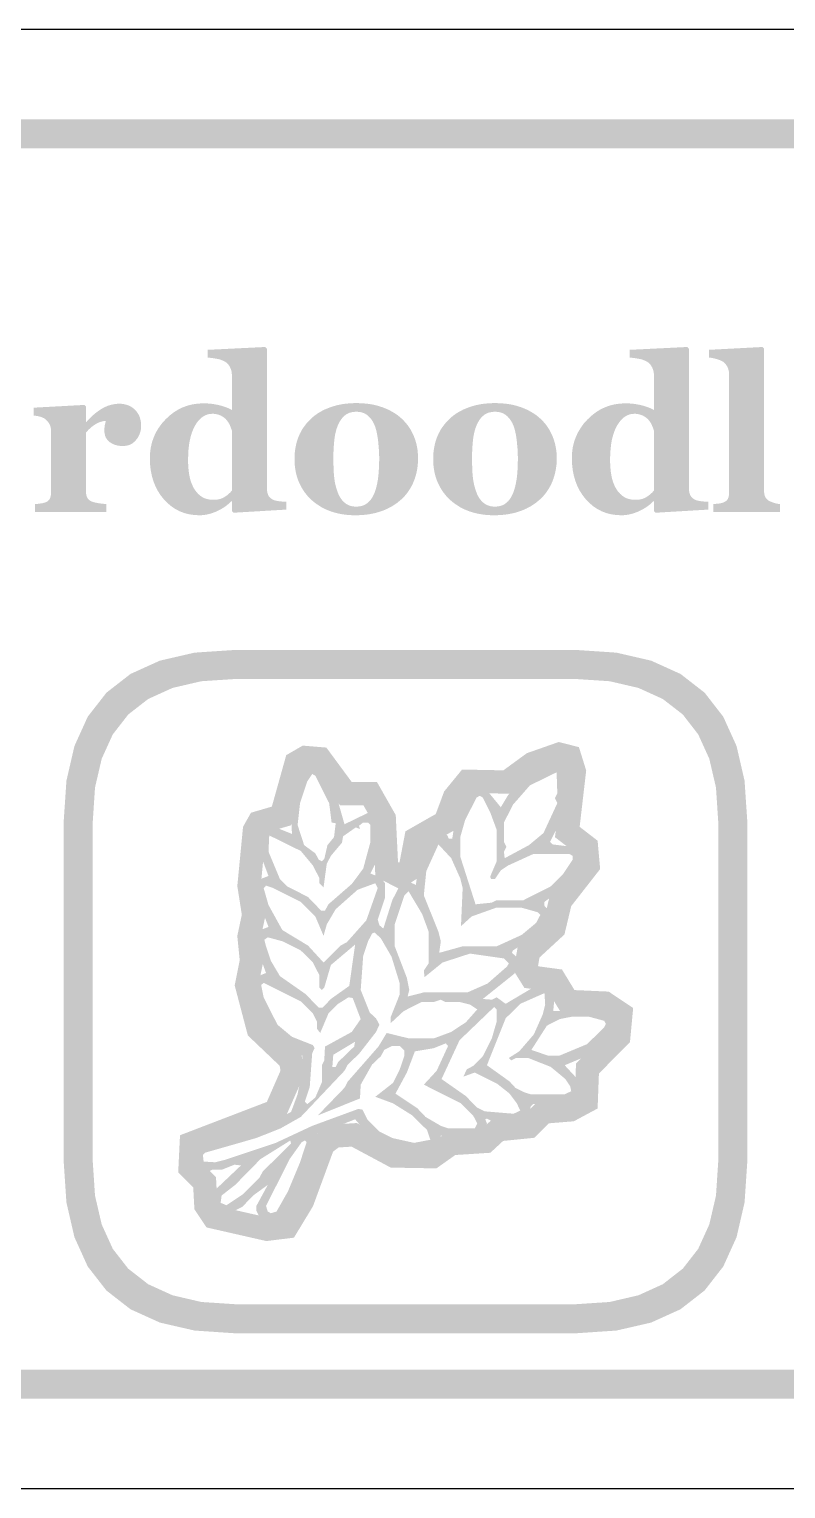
# Model space of a CAD drawing. Header units: millimetres. Extents: x 6 to 594, y 82 to 394.
# Drawn here: x 100.83 to 111.23, y 183.76 to 203.84 of the extents above; entities that cross this region are included whole.
import ezdxf

# ---------------------------------------------------------------- set-up
doc = ezdxf.new("R2010")
doc.units = ezdxf.units.MM
doc.layers.add('CUT', color=1, linetype='Continuous')
doc.layers.add('RASTER', color=7, linetype='Continuous')

msp = doc.modelspace()

# ---------------------------------------------------------------- hatches: boundary and pattern name
at = {"layer": 'RASTER'}
h = msp.add_hatch(color=7, dxfattribs=at)
h.paths.add_polyline_path([(75.2, 200.4), (75.234, 200.916), (75.338, 201.363), (75.509, 201.741), (75.75, 202.05), (76.059, 202.291), (76.438, 202.463), (76.884, 202.566), (77.4, 202.6), (134.6, 202.6), (135.116, 202.566), (135.563, 202.463), (135.941, 202.291), (136.25, 202.05), (136.491, 201.741), (136.663, 201.363), (136.766, 200.916), (136.8, 200.4), (136.8, 187.2), (136.766, 186.684), (136.663, 186.238), (136.491, 185.859), (136.25, 185.55), (135.941, 185.309), (135.563, 185.138), (135.116, 185.034), (134.6, 185), (77.4, 185), (76.884, 185.034), (76.438, 185.138), (76.059, 185.309), (75.75, 185.55), (75.509, 185.859), (75.338, 186.238), (75.234, 186.684), (75.2, 187.2)])
h.paths.add_polyline_path([(75.6, 200.4), (75.6, 187.2), (75.628, 186.778), (75.712, 186.413), (75.853, 186.103), (76.05, 185.85), (76.303, 185.653), (76.613, 185.513), (76.978, 185.428), (77.4, 185.4), (134.6, 185.4), (135.022, 185.428), (135.388, 185.513), (135.697, 185.653), (135.95, 185.85), (136.147, 186.103), (136.288, 186.413), (136.372, 186.778), (136.4, 187.2), (136.4, 200.4), (136.372, 200.822), (136.288, 201.188), (136.147, 201.497), (135.95, 201.75), (135.697, 201.947), (135.388, 202.088), (135.022, 202.172), (134.6, 202.2), (77.4, 202.2), (76.978, 202.172), (76.613, 202.088), (76.303, 201.947), (76.05, 201.75), (75.853, 201.497), (75.712, 201.188), (75.628, 200.822), (75.6, 200.4)])
h = msp.add_hatch(color=7, dxfattribs=at)
h.paths.add_polyline_path([(104.359, 197.231), (103.637, 197.188), (103.615, 197.209), (103.615, 197.344), (103.605, 197.346), (103.586, 197.327), (103.566, 197.309), (103.544, 197.291), (103.521, 197.274), (103.496, 197.257), (103.469, 197.241), (103.441, 197.226), (103.411, 197.211), (103.38, 197.197), (103.35, 197.186), (103.319, 197.176), (103.288, 197.168), (103.257, 197.161), (103.226, 197.157), (103.195, 197.154), (103.164, 197.153), (103.092, 197.157), (103.023, 197.167), (102.957, 197.184), (102.894, 197.208), (102.835, 197.239), (102.779, 197.277), (102.726, 197.321), (102.676, 197.373), (102.631, 197.43), (102.592, 197.491), (102.559, 197.556), (102.532, 197.625), (102.511, 197.698), (102.496, 197.775), (102.487, 197.856), (102.484, 197.941), (102.488, 198.017), (102.498, 198.09), (102.515, 198.161), (102.538, 198.228), (102.568, 198.293), (102.605, 198.355), (102.649, 198.415), (102.699, 198.471), (102.754, 198.523), (102.812, 198.568), (102.873, 198.606), (102.936, 198.637), (103.002, 198.662), (103.072, 198.679), (103.143, 198.689), (103.218, 198.693), (103.248, 198.692), (103.277, 198.691), (103.306, 198.689), (103.335, 198.686), (103.363, 198.682), (103.39, 198.677), (103.417, 198.672), (103.444, 198.666), (103.47, 198.659), (103.494, 198.651), (103.517, 198.644), (103.539, 198.636), (103.559, 198.628), (103.578, 198.62), (103.596, 198.611), (103.612, 198.602), (103.612, 199.081), (103.612, 199.094), (103.611, 199.108), (103.609, 199.121), (103.607, 199.133), (103.604, 199.146), (103.6, 199.158), (103.595, 199.171), (103.59, 199.183), (103.585, 199.194), (103.578, 199.205), (103.572, 199.215), (103.565, 199.225), (103.557, 199.234), (103.549, 199.242), (103.541, 199.25), (103.532, 199.257), (103.52, 199.264), (103.508, 199.272), (103.494, 199.278), (103.481, 199.284), (103.466, 199.29), (103.451, 199.295), (103.435, 199.299), (103.418, 199.303), (103.401, 199.306), (103.384, 199.309), (103.367, 199.312), (103.35, 199.315), (103.333, 199.317), (103.316, 199.319), (103.298, 199.321), (103.281, 199.323), (103.281, 199.429), (104.072, 199.468), (104.094, 199.444), (104.094, 197.524), (104.095, 197.51), (104.095, 197.497), (104.097, 197.484), (104.099, 197.472), (104.101, 197.461), (104.105, 197.45), (104.108, 197.44), (104.113, 197.43), (104.117, 197.421), (104.123, 197.412), (104.129, 197.404), (104.137, 197.396), (104.144, 197.389), (104.153, 197.382), (104.162, 197.376), (104.172, 197.37), (104.18, 197.366), (104.189, 197.362), (104.199, 197.359), (104.21, 197.356), (104.221, 197.353), (104.234, 197.351), (104.248, 197.348), (104.262, 197.346), (104.276, 197.345), (104.29, 197.343), (104.303, 197.342), (104.316, 197.341), (104.328, 197.34), (104.339, 197.339), (104.35, 197.338), (104.359, 197.338)])
h.paths.add_polyline_path([(103.612, 197.492), (103.612, 198.319), (103.61, 198.328), (103.607, 198.336), (103.603, 198.345), (103.6, 198.355), (103.596, 198.364), (103.592, 198.374), (103.588, 198.384), (103.584, 198.394), (103.579, 198.404), (103.574, 198.414), (103.568, 198.424), (103.562, 198.434), (103.555, 198.443), (103.548, 198.453), (103.541, 198.462), (103.533, 198.471), (103.526, 198.479), (103.517, 198.486), (103.508, 198.494), (103.499, 198.5), (103.489, 198.507), (103.478, 198.514), (103.467, 198.52), (103.455, 198.526), (103.442, 198.531), (103.43, 198.536), (103.416, 198.54), (103.403, 198.543), (103.389, 198.546), (103.374, 198.548), (103.359, 198.549), (103.344, 198.549), (103.308, 198.547), (103.274, 198.539), (103.242, 198.526), (103.211, 198.508), (103.182, 198.484), (103.154, 198.456), (103.128, 198.422), (103.104, 198.384), (103.082, 198.34), (103.063, 198.292), (103.047, 198.24), (103.034, 198.184), (103.023, 198.123), (103.016, 198.059), (103.012, 197.99), (103.01, 197.916), (103.011, 197.887), (103.011, 197.858), (103.013, 197.831), (103.014, 197.804), (103.017, 197.777), (103.02, 197.752), (103.023, 197.727), (103.027, 197.703), (103.032, 197.68), (103.037, 197.657), (103.043, 197.635), (103.05, 197.613), (103.058, 197.592), (103.067, 197.571), (103.076, 197.551), (103.086, 197.531), (103.097, 197.512), (103.109, 197.494), (103.122, 197.478), (103.135, 197.462), (103.149, 197.447), (103.164, 197.434), (103.179, 197.421), (103.196, 197.409), (103.213, 197.399), (103.231, 197.39), (103.249, 197.383), (103.269, 197.377), (103.289, 197.372), (103.311, 197.368), (103.333, 197.366), (103.356, 197.366), (103.378, 197.366), (103.399, 197.368), (103.419, 197.37), (103.438, 197.374), (103.456, 197.379), (103.473, 197.385), (103.489, 197.392), (103.504, 197.4), (103.518, 197.409), (103.533, 197.419), (103.547, 197.429), (103.56, 197.44), (103.574, 197.452), (103.587, 197.464), (103.6, 197.478), (103.612, 197.492)])
h = msp.add_hatch(color=7, dxfattribs=at)
h.paths.add_polyline_path([(110.163, 197.231), (109.441, 197.188), (109.419, 197.209), (109.419, 197.344), (109.409, 197.346), (109.39, 197.327), (109.37, 197.309), (109.348, 197.291), (109.324, 197.274), (109.299, 197.257), (109.273, 197.241), (109.244, 197.226), (109.215, 197.211), (109.184, 197.197), (109.153, 197.186), (109.123, 197.176), (109.092, 197.168), (109.061, 197.161), (109.03, 197.157), (108.999, 197.154), (108.968, 197.153), (108.895, 197.157), (108.826, 197.167), (108.76, 197.184), (108.698, 197.208), (108.639, 197.239), (108.582, 197.277), (108.53, 197.321), (108.48, 197.373), (108.435, 197.43), (108.396, 197.491), (108.363, 197.556), (108.336, 197.625), (108.315, 197.698), (108.3, 197.775), (108.291, 197.856), (108.288, 197.941), (108.291, 198.017), (108.301, 198.09), (108.318, 198.161), (108.342, 198.228), (108.372, 198.293), (108.409, 198.355), (108.452, 198.415), (108.503, 198.471), (108.558, 198.523), (108.616, 198.568), (108.676, 198.606), (108.74, 198.637), (108.806, 198.662), (108.875, 198.679), (108.947, 198.689), (109.022, 198.693), (109.052, 198.692), (109.081, 198.691), (109.11, 198.689), (109.138, 198.686), (109.166, 198.682), (109.194, 198.677), (109.221, 198.672), (109.248, 198.666), (109.273, 198.659), (109.298, 198.651), (109.321, 198.644), (109.342, 198.636), (109.363, 198.628), (109.382, 198.62), (109.4, 198.611), (109.416, 198.602), (109.416, 199.081), (109.416, 199.094), (109.415, 199.108), (109.413, 199.121), (109.411, 199.133), (109.407, 199.146), (109.404, 199.158), (109.399, 199.171), (109.394, 199.183), (109.388, 199.194), (109.382, 199.205), (109.376, 199.215), (109.368, 199.225), (109.361, 199.234), (109.353, 199.242), (109.344, 199.25), (109.335, 199.257), (109.324, 199.264), (109.311, 199.272), (109.298, 199.278), (109.284, 199.284), (109.27, 199.29), (109.255, 199.295), (109.239, 199.299), (109.222, 199.303), (109.205, 199.306), (109.188, 199.309), (109.171, 199.312), (109.154, 199.315), (109.136, 199.317), (109.119, 199.319), (109.102, 199.321), (109.085, 199.323), (109.085, 199.429), (109.876, 199.468), (109.898, 199.444), (109.898, 197.524), (109.898, 197.51), (109.899, 197.497), (109.901, 197.484), (109.903, 197.472), (109.905, 197.461), (109.908, 197.45), (109.912, 197.44), (109.916, 197.43), (109.921, 197.421), (109.927, 197.412), (109.933, 197.404), (109.94, 197.396), (109.948, 197.389), (109.956, 197.382), (109.966, 197.376), (109.976, 197.37), (109.984, 197.366), (109.993, 197.362), (110.003, 197.359), (110.013, 197.356), (110.025, 197.353), (110.038, 197.351), (110.051, 197.348), (110.066, 197.346), (110.08, 197.345), (110.094, 197.343), (110.107, 197.342), (110.12, 197.341), (110.132, 197.34), (110.143, 197.339), (110.153, 197.338), (110.163, 197.338)])
h.paths.add_polyline_path([(109.416, 197.492), (109.416, 198.319), (109.413, 198.328), (109.41, 198.336), (109.407, 198.345), (109.404, 198.355), (109.4, 198.364), (109.396, 198.374), (109.392, 198.384), (109.387, 198.394), (109.383, 198.404), (109.377, 198.414), (109.372, 198.424), (109.366, 198.434), (109.359, 198.443), (109.352, 198.453), (109.345, 198.462), (109.337, 198.471), (109.329, 198.479), (109.321, 198.486), (109.312, 198.494), (109.303, 198.5), (109.293, 198.507), (109.282, 198.514), (109.271, 198.52), (109.259, 198.526), (109.246, 198.531), (109.233, 198.536), (109.22, 198.54), (109.206, 198.543), (109.192, 198.546), (109.178, 198.548), (109.163, 198.549), (109.148, 198.549), (109.112, 198.547), (109.078, 198.539), (109.046, 198.526), (109.015, 198.508), (108.985, 198.484), (108.958, 198.456), (108.932, 198.422), (108.908, 198.384), (108.886, 198.34), (108.867, 198.292), (108.851, 198.24), (108.837, 198.184), (108.827, 198.123), (108.82, 198.059), (108.815, 197.99), (108.814, 197.916), (108.814, 197.887), (108.815, 197.858), (108.816, 197.831), (108.818, 197.804), (108.821, 197.777), (108.823, 197.752), (108.827, 197.727), (108.831, 197.703), (108.835, 197.68), (108.841, 197.657), (108.847, 197.635), (108.854, 197.613), (108.862, 197.592), (108.87, 197.571), (108.88, 197.551), (108.89, 197.531), (108.901, 197.512), (108.913, 197.494), (108.925, 197.478), (108.939, 197.462), (108.953, 197.447), (108.967, 197.434), (108.983, 197.421), (108.999, 197.409), (109.016, 197.399), (109.034, 197.39), (109.053, 197.383), (109.073, 197.377), (109.093, 197.372), (109.114, 197.368), (109.137, 197.366), (109.16, 197.366), (109.182, 197.366), (109.202, 197.368), (109.222, 197.37), (109.241, 197.374), (109.259, 197.379), (109.276, 197.385), (109.292, 197.392), (109.308, 197.4), (109.322, 197.409), (109.336, 197.419), (109.35, 197.429), (109.364, 197.44), (109.377, 197.452), (109.391, 197.464), (109.403, 197.478), (109.416, 197.492)])
for points in [[(111.15, 197.2), (110.232, 197.2), (110.232, 197.307), (110.241, 197.308), (110.251, 197.308), (110.26, 197.309), (110.269, 197.31), (110.279, 197.311), (110.288, 197.312), (110.297, 197.313), (110.306, 197.314), (110.315, 197.315), (110.323, 197.317), (110.332, 197.318), (110.34, 197.32), (110.348, 197.322), (110.355, 197.324), (110.363, 197.326), (110.37, 197.329), (110.381, 197.334), (110.391, 197.339), (110.401, 197.344), (110.409, 197.35), (110.416, 197.357), (110.423, 197.364), (110.429, 197.371), (110.433, 197.379), (110.437, 197.388), (110.441, 197.397), (110.444, 197.407), (110.446, 197.418), (110.448, 197.429), (110.449, 197.441), (110.45, 197.453), (110.45, 197.467), (110.45, 199.09), (110.45, 199.103), (110.449, 199.117), (110.447, 199.13), (110.445, 199.143), (110.441, 199.156), (110.437, 199.169), (110.433, 199.181), (110.427, 199.193), (110.422, 199.204), (110.415, 199.215), (110.408, 199.225), (110.401, 199.235), (110.393, 199.244), (110.385, 199.252), (110.376, 199.259), (110.367, 199.265), (110.359, 199.27), (110.35, 199.275), (110.341, 199.28), (110.33, 199.284), (110.318, 199.289), (110.306, 199.293), (110.292, 199.298), (110.278, 199.302), (110.263, 199.306), (110.249, 199.31), (110.236, 199.313), (110.222, 199.316), (110.209, 199.318), (110.197, 199.32), (110.185, 199.322), (110.173, 199.323), (110.173, 199.429), (110.91, 199.468), (110.932, 199.444), (110.932, 197.486), (110.932, 197.472), (110.933, 197.46), (110.935, 197.448), (110.937, 197.437), (110.94, 197.426), (110.943, 197.416), (110.947, 197.406), (110.951, 197.398), (110.956, 197.39), (110.962, 197.382), (110.969, 197.375), (110.976, 197.368), (110.984, 197.361), (110.993, 197.355), (111.002, 197.35), (111.013, 197.345), (111.02, 197.342), (111.028, 197.339), (111.035, 197.336), (111.043, 197.333), (111.05, 197.33), (111.058, 197.327), (111.066, 197.324), (111.074, 197.322), (111.082, 197.319), (111.091, 197.317), (111.1, 197.315), (111.109, 197.313), (111.119, 197.311), (111.129, 197.309), (111.14, 197.308), (111.15, 197.307)], [(102.364, 198.385), (102.363, 198.358), (102.36, 198.331), (102.355, 198.305), (102.347, 198.281), (102.337, 198.256), (102.326, 198.233), (102.312, 198.211), (102.295, 198.19), (102.278, 198.17), (102.258, 198.153), (102.238, 198.138), (102.216, 198.126), (102.192, 198.117), (102.167, 198.111), (102.141, 198.107), (102.114, 198.105), (102.088, 198.106), (102.062, 198.109), (102.038, 198.113), (102.015, 198.119), (101.993, 198.126), (101.972, 198.136), (101.952, 198.147), (101.933, 198.159), (101.916, 198.174), (101.9, 198.19), (101.888, 198.207), (101.877, 198.226), (101.869, 198.247), (101.864, 198.27), (101.86, 198.294), (101.859, 198.319), (101.859, 198.332), (101.859, 198.343), (101.86, 198.354), (101.861, 198.365), (101.862, 198.374), (101.863, 198.383), (101.864, 198.391), (101.866, 198.399), (101.868, 198.406), (101.87, 198.413), (101.871, 198.42), (101.873, 198.427), (101.875, 198.433), (101.876, 198.44), (101.878, 198.446), (101.879, 198.452), (101.862, 198.451), (101.845, 198.448), (101.828, 198.444), (101.81, 198.439), (101.792, 198.433), (101.774, 198.425), (101.756, 198.416), (101.737, 198.406), (101.719, 198.394), (101.701, 198.382), (101.684, 198.368), (101.667, 198.354), (101.651, 198.339), (101.635, 198.323), (101.62, 198.306), (101.605, 198.288), (101.605, 197.484), (101.606, 197.472), (101.606, 197.46), (101.608, 197.448), (101.609, 197.437), (101.612, 197.427), (101.615, 197.417), (101.618, 197.408), (101.622, 197.399), (101.626, 197.391), (101.631, 197.383), (101.637, 197.376), (101.643, 197.369), (101.65, 197.363), (101.658, 197.357), (101.667, 197.351), (101.676, 197.346), (101.684, 197.343), (101.694, 197.339), (101.706, 197.335), (101.718, 197.332), (101.732, 197.328), (101.747, 197.325), (101.763, 197.322), (101.781, 197.319), (101.798, 197.317), (101.814, 197.314), (101.829, 197.312), (101.843, 197.311), (101.855, 197.309), (101.867, 197.308), (101.877, 197.307), (101.885, 197.307), (101.885, 197.2), (100.905, 197.2), (100.905, 197.307), (100.914, 197.308), (100.924, 197.309), (100.933, 197.309), (100.942, 197.31), (100.951, 197.311), (100.961, 197.313), (100.97, 197.314), (100.979, 197.315), (100.988, 197.316), (100.997, 197.318), (101.006, 197.319), (101.014, 197.321), (101.022, 197.323), (101.029, 197.325), (101.036, 197.327), (101.043, 197.329), (101.054, 197.333), (101.065, 197.338), (101.074, 197.343), (101.083, 197.349), (101.09, 197.356), (101.097, 197.363), (101.103, 197.371), (101.107, 197.379), (101.112, 197.387), (101.115, 197.397), (101.118, 197.407), (101.121, 197.418), (101.123, 197.429), (101.124, 197.441), (101.125, 197.453), (101.125, 197.467), (101.125, 198.319), (101.125, 198.332), (101.123, 198.345), (101.121, 198.357), (101.119, 198.369), (101.115, 198.381), (101.111, 198.392), (101.106, 198.403), (101.1, 198.414), (101.094, 198.424), (101.087, 198.433), (101.08, 198.443), (101.073, 198.451), (101.065, 198.459), (101.057, 198.467), (101.049, 198.474), (101.04, 198.48), (101.033, 198.485), (101.026, 198.489), (101.018, 198.493), (101.01, 198.496), (101.002, 198.5), (100.993, 198.503), (100.983, 198.507), (100.973, 198.51), (100.963, 198.512), (100.953, 198.515), (100.942, 198.517), (100.931, 198.519), (100.92, 198.521), (100.908, 198.523), (100.897, 198.524), (100.885, 198.526), (100.885, 198.633), (101.583, 198.671), (101.605, 198.649), (101.605, 198.436), (101.611, 198.436), (101.637, 198.465), (101.663, 198.492), (101.689, 198.517), (101.716, 198.541), (101.743, 198.563), (101.77, 198.584), (101.798, 198.603), (101.826, 198.62), (101.854, 198.636), (101.883, 198.649), (101.912, 198.661), (101.942, 198.67), (101.972, 198.677), (102.002, 198.683), (102.032, 198.686), (102.063, 198.687), (102.096, 198.686), (102.127, 198.682), (102.157, 198.675), (102.185, 198.666), (102.212, 198.654), (102.237, 198.639), (102.26, 198.622), (102.281, 198.603), (102.301, 198.581), (102.318, 198.557), (102.332, 198.533), (102.344, 198.506), (102.353, 198.478), (102.359, 198.449), (102.363, 198.418), (102.364, 198.385)]]:
    msp.add_hatch(color=7, dxfattribs=at).paths.add_polyline_path(points)
h = msp.add_hatch(color=7, dxfattribs=at)
h.paths.add_polyline_path([(105.95, 198.48), (105.976, 198.454), (106.001, 198.427), (106.024, 198.399), (106.046, 198.369), (106.066, 198.338), (106.084, 198.306), (106.101, 198.273), (106.116, 198.239), (106.129, 198.203), (106.141, 198.167), (106.151, 198.13), (106.159, 198.092), (106.165, 198.054), (106.169, 198.014), (106.172, 197.975), (106.173, 197.934), (106.172, 197.894), (106.169, 197.854), (106.165, 197.815), (106.159, 197.776), (106.151, 197.738), (106.141, 197.7), (106.13, 197.663), (106.116, 197.627), (106.102, 197.592), (106.085, 197.557), (106.067, 197.525), (106.047, 197.493), (106.026, 197.463), (106.003, 197.434), (105.978, 197.406), (105.952, 197.38), (105.922, 197.354), (105.891, 197.328), (105.859, 197.305), (105.825, 197.283), (105.79, 197.263), (105.753, 197.244), (105.715, 197.227), (105.676, 197.212), (105.635, 197.198), (105.592, 197.186), (105.549, 197.176), (105.504, 197.168), (105.457, 197.161), (105.409, 197.157), (105.36, 197.154), (105.309, 197.153), (105.264, 197.154), (105.221, 197.156), (105.179, 197.16), (105.137, 197.166), (105.096, 197.173), (105.057, 197.182), (105.018, 197.192), (104.98, 197.204), (104.943, 197.218), (104.907, 197.233), (104.872, 197.25), (104.838, 197.268), (104.806, 197.289), (104.774, 197.31), (104.743, 197.333), (104.714, 197.358), (104.687, 197.383), (104.661, 197.41), (104.637, 197.438), (104.614, 197.468), (104.593, 197.499), (104.573, 197.531), (104.555, 197.565), (104.538, 197.601), (104.523, 197.637), (104.51, 197.675), (104.499, 197.714), (104.49, 197.754), (104.483, 197.794), (104.478, 197.836), (104.475, 197.879), (104.474, 197.924), (104.475, 197.967), (104.477, 198.009), (104.482, 198.05), (104.488, 198.09), (104.496, 198.128), (104.505, 198.165), (104.517, 198.202), (104.53, 198.236), (104.545, 198.27), (104.562, 198.303), (104.58, 198.335), (104.601, 198.366), (104.623, 198.396), (104.646, 198.425), (104.672, 198.453), (104.699, 198.48), (104.727, 198.505), (104.757, 198.529), (104.788, 198.551), (104.82, 198.571), (104.854, 198.59), (104.89, 198.608), (104.928, 198.624), (104.967, 198.639), (105.007, 198.652), (105.048, 198.664), (105.091, 198.674), (105.135, 198.682), (105.18, 198.688), (105.226, 198.692), (105.273, 198.695), (105.322, 198.696), (105.372, 198.695), (105.421, 198.692), (105.469, 198.688), (105.515, 198.682), (105.559, 198.674), (105.602, 198.664), (105.643, 198.652), (105.683, 198.639), (105.721, 198.624), (105.758, 198.608), (105.794, 198.59), (105.828, 198.571), (105.86, 198.551), (105.892, 198.529), (105.922, 198.505), (105.95, 198.48)])
h.paths.add_polyline_path([(105.575, 197.465), (105.583, 197.486), (105.59, 197.508), (105.597, 197.532), (105.603, 197.556), (105.609, 197.581), (105.614, 197.608), (105.619, 197.636), (105.623, 197.664), (105.626, 197.694), (105.63, 197.725), (105.632, 197.758), (105.634, 197.791), (105.636, 197.826), (105.637, 197.862), (105.638, 197.899), (105.638, 197.937), (105.638, 197.963), (105.637, 197.99), (105.636, 198.018), (105.635, 198.047), (105.632, 198.076), (105.63, 198.107), (105.627, 198.139), (105.624, 198.171), (105.62, 198.203), (105.615, 198.234), (105.61, 198.262), (105.605, 198.289), (105.6, 198.314), (105.593, 198.338), (105.587, 198.359), (105.58, 198.379), (105.57, 198.402), (105.56, 198.423), (105.549, 198.443), (105.538, 198.462), (105.525, 198.479), (105.512, 198.495), (105.497, 198.51), (105.482, 198.524), (105.466, 198.537), (105.449, 198.547), (105.431, 198.556), (105.412, 198.564), (105.391, 198.57), (105.37, 198.574), (105.348, 198.576), (105.325, 198.577), (105.299, 198.576), (105.275, 198.573), (105.253, 198.569), (105.231, 198.563), (105.211, 198.555), (105.192, 198.545), (105.175, 198.533), (105.158, 198.52), (105.143, 198.505), (105.129, 198.489), (105.116, 198.472), (105.103, 198.454), (105.092, 198.435), (105.081, 198.415), (105.071, 198.394), (105.063, 198.372), (105.055, 198.351), (105.048, 198.328), (105.042, 198.305), (105.036, 198.281), (105.031, 198.256), (105.027, 198.231), (105.023, 198.204), (105.02, 198.176), (105.017, 198.148), (105.015, 198.12), (105.013, 198.091), (105.011, 198.062), (105.01, 198.033), (105.009, 198.003), (105.008, 197.973), (105.008, 197.943), (105.008, 197.904), (105.009, 197.866), (105.01, 197.831), (105.011, 197.797), (105.012, 197.765), (105.014, 197.734), (105.016, 197.705), (105.019, 197.678), (105.022, 197.652), (105.026, 197.626), (105.03, 197.6), (105.036, 197.573), (105.043, 197.547), (105.05, 197.521), (105.059, 197.494), (105.068, 197.468), (105.077, 197.446), (105.087, 197.425), (105.098, 197.405), (105.109, 197.387), (105.122, 197.369), (105.135, 197.353), (105.15, 197.338), (105.165, 197.325), (105.181, 197.312), (105.199, 197.301), (105.217, 197.292), (105.236, 197.285), (105.257, 197.279), (105.278, 197.275), (105.301, 197.273), (105.325, 197.272), (105.346, 197.273), (105.367, 197.275), (105.387, 197.279), (105.406, 197.284), (105.425, 197.291), (105.443, 197.299), (105.459, 197.309), (105.476, 197.321), (105.491, 197.334), (105.505, 197.348), (105.519, 197.364), (105.532, 197.381), (105.544, 197.4), (105.555, 197.42), (105.566, 197.442), (105.575, 197.465)])
h = msp.add_hatch(color=7, dxfattribs=at)
h.paths.add_polyline_path([(107.857, 198.48), (107.884, 198.454), (107.908, 198.427), (107.932, 198.399), (107.953, 198.369), (107.973, 198.338), (107.991, 198.306), (108.008, 198.273), (108.023, 198.239), (108.036, 198.203), (108.048, 198.167), (108.058, 198.13), (108.066, 198.092), (108.072, 198.054), (108.077, 198.014), (108.079, 197.975), (108.08, 197.934), (108.079, 197.894), (108.077, 197.854), (108.072, 197.815), (108.066, 197.776), (108.058, 197.738), (108.048, 197.7), (108.037, 197.663), (108.024, 197.627), (108.009, 197.592), (107.992, 197.557), (107.974, 197.525), (107.954, 197.493), (107.933, 197.463), (107.91, 197.434), (107.885, 197.406), (107.859, 197.38), (107.829, 197.354), (107.798, 197.328), (107.766, 197.305), (107.732, 197.283), (107.697, 197.263), (107.66, 197.244), (107.622, 197.227), (107.583, 197.212), (107.542, 197.198), (107.5, 197.186), (107.456, 197.176), (107.411, 197.168), (107.364, 197.161), (107.316, 197.157), (107.267, 197.154), (107.216, 197.153), (107.172, 197.154), (107.128, 197.156), (107.086, 197.16), (107.044, 197.166), (107.004, 197.173), (106.964, 197.182), (106.925, 197.192), (106.887, 197.204), (106.85, 197.218), (106.814, 197.233), (106.779, 197.25), (106.745, 197.268), (106.713, 197.289), (106.681, 197.31), (106.651, 197.333), (106.621, 197.358), (106.594, 197.383), (106.568, 197.41), (106.544, 197.438), (106.521, 197.468), (106.5, 197.499), (106.48, 197.531), (106.462, 197.565), (106.445, 197.601), (106.43, 197.637), (106.417, 197.675), (106.406, 197.714), (106.397, 197.754), (106.39, 197.794), (106.385, 197.836), (106.382, 197.879), (106.381, 197.924), (106.382, 197.967), (106.384, 198.009), (106.389, 198.05), (106.395, 198.09), (106.403, 198.128), (106.413, 198.165), (106.424, 198.202), (106.437, 198.236), (106.452, 198.27), (106.469, 198.303), (106.487, 198.335), (106.508, 198.366), (106.53, 198.396), (106.554, 198.425), (106.579, 198.453), (106.606, 198.48), (106.634, 198.505), (106.664, 198.529), (106.695, 198.551), (106.727, 198.571), (106.762, 198.59), (106.797, 198.608), (106.835, 198.624), (106.874, 198.639), (106.914, 198.652), (106.956, 198.664), (106.998, 198.674), (107.042, 198.682), (107.087, 198.688), (107.133, 198.692), (107.181, 198.695), (107.229, 198.696), (107.28, 198.695), (107.328, 198.692), (107.376, 198.688), (107.422, 198.682), (107.466, 198.674), (107.509, 198.664), (107.55, 198.652), (107.59, 198.639), (107.628, 198.624), (107.665, 198.608), (107.701, 198.59), (107.735, 198.571), (107.768, 198.551), (107.799, 198.529), (107.829, 198.505), (107.857, 198.48)])
h.paths.add_polyline_path([(107.482, 197.465), (107.49, 197.486), (107.497, 197.508), (107.504, 197.532), (107.51, 197.556), (107.516, 197.581), (107.521, 197.608), (107.526, 197.636), (107.53, 197.664), (107.534, 197.694), (107.537, 197.725), (107.539, 197.758), (107.542, 197.791), (107.543, 197.826), (107.544, 197.862), (107.545, 197.899), (107.545, 197.937), (107.545, 197.963), (107.544, 197.99), (107.543, 198.018), (107.542, 198.047), (107.54, 198.076), (107.537, 198.107), (107.534, 198.139), (107.531, 198.171), (107.527, 198.203), (107.523, 198.234), (107.518, 198.262), (107.512, 198.289), (107.507, 198.314), (107.501, 198.338), (107.494, 198.359), (107.487, 198.379), (107.478, 198.402), (107.468, 198.423), (107.457, 198.443), (107.445, 198.462), (107.432, 198.479), (107.419, 198.495), (107.405, 198.51), (107.389, 198.524), (107.373, 198.537), (107.356, 198.547), (107.338, 198.556), (107.319, 198.564), (107.299, 198.57), (107.277, 198.574), (107.255, 198.576), (107.232, 198.577), (107.207, 198.576), (107.183, 198.573), (107.16, 198.569), (107.138, 198.563), (107.118, 198.555), (107.099, 198.545), (107.082, 198.533), (107.066, 198.52), (107.051, 198.505), (107.036, 198.489), (107.023, 198.472), (107.011, 198.454), (106.999, 198.435), (106.988, 198.415), (106.979, 198.394), (106.97, 198.372), (106.962, 198.351), (106.956, 198.328), (106.949, 198.305), (106.944, 198.281), (106.939, 198.256), (106.934, 198.231), (106.93, 198.204), (106.927, 198.176), (106.924, 198.148), (106.922, 198.12), (106.92, 198.091), (106.918, 198.062), (106.917, 198.033), (106.916, 198.003), (106.916, 197.973), (106.916, 197.943), (106.916, 197.904), (106.916, 197.866), (106.917, 197.831), (106.918, 197.797), (106.92, 197.765), (106.921, 197.734), (106.923, 197.705), (106.926, 197.678), (106.929, 197.652), (106.933, 197.626), (106.938, 197.6), (106.943, 197.573), (106.95, 197.547), (106.958, 197.521), (106.966, 197.494), (106.976, 197.468), (106.984, 197.446), (106.994, 197.425), (107.005, 197.405), (107.017, 197.387), (107.029, 197.369), (107.043, 197.353), (107.057, 197.338), (107.072, 197.325), (107.089, 197.312), (107.106, 197.301), (107.124, 197.292), (107.144, 197.285), (107.164, 197.279), (107.186, 197.275), (107.208, 197.273), (107.232, 197.272), (107.254, 197.273), (107.274, 197.275), (107.294, 197.279), (107.314, 197.284), (107.332, 197.291), (107.35, 197.299), (107.367, 197.309), (107.383, 197.321), (107.398, 197.334), (107.413, 197.348), (107.426, 197.364), (107.439, 197.381), (107.451, 197.4), (107.462, 197.42), (107.473, 197.442), (107.482, 197.465)])
h = msp.add_hatch(color=7, dxfattribs=at)
h.paths.add_polyline_path([(101.3, 192.95), (101.337, 193.501), (101.447, 193.978), (101.63, 194.382), (101.888, 194.713), (102.218, 194.97), (102.622, 195.153), (103.099, 195.263), (103.65, 195.3), (108.35, 195.3), (108.901, 195.263), (109.378, 195.153), (109.782, 194.97), (110.113, 194.713), (110.37, 194.382), (110.553, 193.978), (110.663, 193.501), (110.7, 192.95), (110.7, 188.25), (110.663, 187.699), (110.553, 187.222), (110.37, 186.818), (110.113, 186.488), (109.782, 186.23), (109.378, 186.047), (108.901, 185.937), (108.35, 185.9), (103.65, 185.9), (103.099, 185.937), (102.622, 186.047), (102.218, 186.23), (101.887, 186.488), (101.63, 186.818), (101.447, 187.222), (101.337, 187.699), (101.3, 188.25)])
h.paths.add_polyline_path([(101.7, 192.95), (101.7, 188.25), (101.73, 187.793), (101.822, 187.397), (101.974, 187.062), (102.187, 186.788), (102.462, 186.574), (102.797, 186.422), (103.193, 186.33), (103.65, 186.3), (108.35, 186.3), (108.807, 186.33), (109.203, 186.422), (109.538, 186.574), (109.813, 186.788), (110.026, 187.062), (110.178, 187.397), (110.27, 187.793), (110.3, 188.25), (110.3, 192.95), (110.27, 193.407), (110.178, 193.803), (110.026, 194.138), (109.813, 194.413), (109.538, 194.626), (109.203, 194.778), (108.807, 194.87), (108.35, 194.9), (103.65, 194.9), (103.193, 194.87), (102.797, 194.778), (102.462, 194.626), (102.188, 194.413), (101.974, 194.138), (101.822, 193.803), (101.73, 193.407), (101.7, 192.95)])
h = msp.add_hatch(color=7, dxfattribs=at)
h.paths.add_polyline_path([(108.108, 194.034), (108.385, 193.963), (108.485, 193.642), (108.395, 192.867), (108.642, 192.676), (108.677, 192.286), (108.279, 191.776), (108.186, 191.386), (107.843, 191.069), (107.823, 190.955), (107.827, 190.948), (108.152, 190.904), (108.324, 190.621), (108.794, 190.6), (109.131, 190.375), (109.087, 189.906), (108.66, 189.473), (108.642, 188.992), (108.315, 188.816), (107.97, 188.788), (107.771, 188.589), (107.343, 188.546), (107.167, 188.383), (106.685, 188.352), (106.425, 188.168), (105.797, 188.179), (105.259, 188.467), (105.081, 188.456), (105.004, 188.399), (104.728, 187.648), (104.466, 187.215), (104.087, 187.168), (103.263, 187.356), (103.097, 187.605), (103.081, 187.905), (102.874, 188.112), (102.899, 188.624), (104.093, 189.082), (104.281, 189.512), (104.27, 189.579), (103.832, 189.997), (103.651, 190.684), (103.72, 191.031), (103.687, 191.366), (103.749, 191.658), (103.687, 192.053), (103.766, 192.868), (103.875, 193.061), (104.162, 193.145), (104.36, 193.853), (104.586, 193.984), (104.912, 193.957), (105.261, 193.483), (105.608, 193.483), (105.866, 193.028), (105.897, 192.382), (105.91, 192.375), (105.918, 192.38), (105.999, 192.805), (106.416, 193.043), (106.532, 193.354), (106.778, 193.655), (107.346, 193.644), (107.669, 193.88)])
h.paths.add_polyline_path([(108.122, 193.7), (107.82, 193.594), (107.448, 193.322), (106.928, 193.332), (106.814, 193.192), (106.676, 192.822), (106.285, 192.6), (106.206, 192.183), (105.927, 192.008), (105.586, 192.181), (105.55, 192.937), (105.421, 193.163), (105.1, 193.163), (104.741, 193.65), (104.66, 193.657), (104.633, 193.641), (104.423, 192.887), (104.089, 192.79), (104.078, 192.77), (104.01, 192.063), (104.075, 191.649), (104.01, 191.348), (104.044, 191.015), (103.979, 190.694), (104.119, 190.166), (104.569, 189.736), (104.612, 189.469), (104.332, 188.831), (103.209, 188.4), (103.201, 188.238), (103.394, 188.045), (103.412, 187.71), (103.459, 187.639), (104.104, 187.493), (104.273, 187.513), (104.438, 187.787), (104.736, 188.599), (104.967, 188.769), (105.329, 188.792), (105.88, 188.498), (106.326, 188.49), (106.574, 188.666), (107.033, 188.695), (107.204, 188.853), (107.625, 188.896), (107.827, 189.098), (108.222, 189.13), (108.329, 189.187), (108.345, 189.609), (108.779, 190.05), (108.795, 190.215), (108.691, 190.284), (108.14, 190.309), (107.958, 190.607), (107.635, 190.651), (107.486, 190.89), (107.546, 191.231), (107.897, 191.555), (107.984, 191.919), (108.347, 192.383), (108.336, 192.508), (108.056, 192.724), (108.159, 193.612), (108.132, 193.698), (108.122, 193.7)])
h = msp.add_hatch(color=7, dxfattribs=at)
h.paths.add_polyline_path([(104.66, 193.75), (104.793, 193.704), (104.927, 193.537), (105.05, 193.293), (105.161, 192.902), (105.484, 193.059), (105.561, 193.036), (105.618, 192.959), (105.618, 192.792), (105.651, 192.692), (105.585, 192.358), (105.518, 192.225), (105.661, 192.168), (105.718, 192.091), (105.718, 191.891), (105.618, 191.59), (105.641, 191.514), (105.695, 191.467), (105.818, 191.857), (105.908, 192.034), (106.019, 192.125), (106.142, 192.068), (106.185, 192.358), (106.252, 192.559), (106.376, 192.769), (106.486, 192.792), (106.576, 192.749), (106.596, 192.702), (106.643, 192.702), (106.686, 192.993), (106.91, 193.403), (107.02, 193.46), (107.063, 193.437), (107.311, 193.136), (107.411, 193.303), (107.678, 193.57), (107.888, 193.694), (108.122, 193.76), (108.165, 193.737), (108.222, 193.66), (108.222, 193.293), (108.122, 192.926), (107.988, 192.659), (108.022, 192.625), (108.289, 192.592), (108.399, 192.535), (108.422, 192.392), (108.332, 192.215), (108.245, 192.135), (108.199, 192.048), (107.911, 191.834), (107.911, 191.781), (107.988, 191.691), (107.931, 191.514), (107.765, 191.347), (107.477, 191.166), (107.464, 191.133), (107.554, 191.056), (107.554, 190.956), (107.497, 190.846), (107.063, 190.499), (107.187, 190.489), (107.254, 190.522), (107.377, 190.432), (107.755, 190.656), (107.955, 190.689), (108.055, 190.589), (108.032, 190.332), (108.689, 190.355), (108.866, 190.265), (108.89, 190.121), (108.833, 190.011), (108.566, 189.744), (108.189, 189.587), (108.365, 189.397), (108.422, 189.287), (108.399, 189.143), (108.322, 189.087), (108.189, 189.053), (107.755, 189.053), (107.721, 189.02), (107.698, 188.876), (107.621, 188.819), (107.187, 188.819), (107.12, 188.853), (107.097, 188.843), (107.12, 188.786), (107.097, 188.643), (106.953, 188.586), (106.486, 188.619), (106.443, 188.462), (106.352, 188.419), (105.918, 188.419), (105.785, 188.452), (105.541, 188.576), (105.307, 188.843), (104.793, 188.643), (104.616, 188.085), (104.393, 187.574), (104.326, 187.474), (104.216, 187.417), (104.116, 187.417), (104.005, 187.474), (103.949, 187.584), (103.949, 187.651), (104.106, 187.941), (103.905, 187.795), (103.758, 187.641), (103.581, 187.551), (103.481, 187.551), (103.391, 187.594), (103.348, 187.684), (103.371, 187.861), (103.738, 188.209), (103.648, 188.219), (103.481, 188.152), (103.348, 188.152), (103.281, 188.118), (103.137, 188.209), (103.114, 188.419), (103.137, 188.462), (103.248, 188.519), (103.949, 188.719), (104.426, 188.943), (104.516, 189.187), (104.583, 189.521), (104.583, 189.721), (104.339, 189.844), (104.139, 190.045), (103.982, 190.322), (103.915, 190.555), (103.939, 190.799), (104.082, 190.856), (103.949, 191.223), (103.949, 191.39), (103.972, 191.434), (104.116, 191.49), (103.949, 191.924), (103.949, 192.091), (103.972, 192.135), (104.116, 192.191), (104.015, 192.458), (103.992, 192.702), (104.015, 192.792), (104.082, 192.859), (104.216, 192.859), (104.439, 192.769), (104.416, 193.193), (104.483, 193.46), (104.606, 193.704)])
h.paths.add_polyline_path([(108.078, 193.617), (107.711, 193.437), (107.477, 193.17), (107.354, 192.926), (107.354, 192.659), (107.387, 192.592), (107.354, 192.525), (107.364, 192.435), (107.698, 192.615), (107.898, 192.782), (108.088, 193.193), (108.055, 193.26), (108.088, 193.326)])
h.paths.add_polyline_path([(104.717, 193.594), (104.65, 193.493), (104.55, 193.193), (104.516, 192.892), (104.606, 192.615), (104.76, 192.502), (104.807, 192.415), (104.85, 192.392), (104.883, 192.425), (104.927, 192.615), (105.017, 192.725), (105.04, 192.916), (104.984, 192.926), (104.95, 193.193), (104.76, 193.57)])
h.paths.add_polyline_path([(107.02, 193.293), (106.977, 193.27), (106.82, 192.959), (106.753, 192.725), (106.753, 192.458), (106.963, 191.801), (107.187, 191.824), (107.254, 191.857), (107.621, 191.857), (107.998, 192.048), (108.165, 192.215), (108.299, 192.415), (108.299, 192.468), (108.255, 192.492), (107.755, 192.492), (107.411, 192.335), (107.311, 192.268), (107.23, 192.148), (107.177, 192.148), (107.164, 192.181), (107.254, 192.392), (107.254, 192.826), (107.164, 193.069), (107.063, 193.27)])
h.paths.add_polyline_path([(105.418, 192.926), (105.361, 192.882), (105.374, 192.836), (105.317, 192.859), (105.141, 192.736), (105.127, 192.649), (104.974, 192.468), (104.917, 192.358), (104.873, 192.034), (104.817, 192.091), (104.817, 192.158), (104.727, 192.335), (104.56, 192.535), (104.126, 192.749), (104.116, 192.525), (104.273, 192.148), (104.373, 192.048), (104.66, 191.901), (104.84, 191.714), (104.893, 191.714), (104.94, 191.801), (105.261, 192.081), (105.418, 192.291), (105.518, 192.659), (105.518, 192.892), (105.484, 192.926)])
h.paths.add_polyline_path([(106.453, 192.625), (106.286, 192.258), (106.252, 191.924), (106.453, 191.423), (106.486, 191.29), (106.463, 191.133), (106.786, 191.223), (107.254, 191.223), (107.598, 191.38), (107.798, 191.547), (107.855, 191.657), (107.821, 191.691), (107.588, 191.757), (107.254, 191.757), (106.91, 191.634), (106.763, 191.5), (106.786, 192.024), (106.753, 192.158), (106.629, 192.435)])
h.paths.add_polyline_path([(105.585, 192.091), (105.341, 192.001), (105.04, 191.734), (104.917, 191.524), (104.873, 191.367), (104.76, 191.634), (104.56, 191.834), (104.182, 192.024), (104.082, 192.058), (104.049, 192.024), (104.116, 191.791), (104.306, 191.447), (104.66, 191.233), (104.873, 191), (105.107, 191.233), (105.194, 191.28), (105.461, 191.58), (105.618, 192.024)])
h.paths.add_polyline_path([(106.042, 191.981), (105.985, 191.924), (105.852, 191.524), (105.852, 191.223), (106.019, 190.789), (106.052, 190.622), (106.029, 190.532), (106.252, 190.589), (106.853, 190.589), (107.13, 190.712), (107.397, 190.946), (107.421, 190.989), (107.354, 191.056), (106.887, 191.123), (106.509, 191), (106.262, 190.799), (106.252, 190.889), (106.319, 190.989), (106.319, 191.423), (106.229, 191.667)])
h.paths.add_polyline_path([(105.575, 191.413), (105.541, 191.4), (105.484, 191.29), (105.418, 191.09), (105.384, 190.622), (105.508, 190.312), (105.595, 190.232), (105.641, 190.145), (105.595, 190.045), (105.361, 189.744), (105.207, 189.597), (105.161, 189.511), (104.56, 188.876), (104.283, 188.719), (103.949, 188.586), (103.248, 188.385), (103.214, 188.352), (103.224, 188.262), (103.381, 188.252), (103.515, 188.285), (104.216, 188.519), (104.717, 188.753), (105.351, 188.986), (105.408, 188.976), (105.474, 188.843), (105.641, 188.676), (105.818, 188.586), (106.119, 188.519), (106.342, 188.562), (106.296, 188.696), (106.095, 188.896), (105.828, 189.063), (105.585, 189.153), (105.828, 189.344), (105.918, 189.521), (105.985, 189.721), (105.985, 189.788), (105.918, 189.854), (105.818, 189.854), (105.708, 189.798), (105.661, 189.711), (105.541, 189.597), (105.384, 189.32), (105.374, 189.13), (104.793, 188.896), (105.161, 189.277), (105.207, 189.364), (105.628, 189.844), (105.741, 190.031), (106.052, 189.955), (106.386, 189.955), (106.629, 190.045), (106.83, 190.178), (106.987, 190.355), (106.887, 190.422), (106.753, 190.455), (106.553, 190.455), (106.486, 190.489), (106.386, 190.455), (106.219, 190.455), (105.975, 190.332), (105.795, 190.165), (105.795, 190.245), (105.918, 190.555), (105.918, 190.722), (105.808, 191.08), (105.661, 191.333)])
h.paths.add_polyline_path([(104.106, 191.347), (104.059, 191.313), (104.082, 191.223), (104.149, 191.023), (104.273, 190.813), (104.626, 190.566), (104.807, 190.379), (104.86, 190.379), (104.974, 190.499), (105.227, 190.679), (105.307, 191.247), (104.974, 190.966), (104.883, 190.656), (104.85, 190.622), (104.817, 190.656), (104.817, 190.823), (104.727, 191), (104.56, 191.166), (104.316, 191.29)])
h.paths.add_polyline_path([(104.049, 190.722), (104.015, 190.689), (104.049, 190.522), (104.239, 190.145), (104.439, 189.978), (104.727, 189.864), (104.75, 189.821), (104.717, 189.754), (104.683, 189.287), (104.616, 189.087), (104.65, 189.053), (104.76, 189.143), (104.85, 189.354), (104.85, 189.587), (104.883, 189.654), (104.893, 189.844), (105.261, 190.045), (105.384, 190.222), (105.274, 190.512), (105.217, 190.522), (105.074, 190.432), (104.94, 190.298), (104.827, 190.031), (104.783, 190.088), (104.783, 190.188), (104.727, 190.298), (104.56, 190.465)])
h.paths.add_polyline_path([(107.911, 190.579), (107.578, 190.432), (107.377, 190.232), (107.12, 189.587), (107.431, 189.364), (107.511, 189.277), (107.621, 189.22), (107.721, 189.187), (108.189, 189.187), (108.279, 189.23), (108.265, 189.297), (108.199, 189.397), (107.998, 189.564), (107.688, 189.687), (107.521, 189.687), (107.454, 189.654), (107.421, 189.687), (107.564, 189.778), (107.765, 190.011), (107.888, 190.288), (107.921, 190.422)])
h.paths.add_polyline_path([(107.22, 190.389), (106.743, 189.931), (106.496, 189.397), (106.83, 189.163), (106.977, 189.01), (107.087, 188.953), (107.487, 188.92), (107.578, 188.963), (107.531, 189.063), (107.431, 189.197), (107.264, 189.33), (106.953, 189.487), (106.796, 189.43), (106.843, 189.531), (106.93, 189.577), (107.063, 189.711), (107.187, 189.955), (107.254, 190.188), (107.254, 190.355)])
h.paths.add_polyline_path([(108.289, 190.255), (108.122, 190.222), (107.945, 190.132), (107.731, 189.798), (107.955, 189.721), (108.122, 189.721), (108.499, 189.878), (108.733, 190.111), (108.756, 190.155), (108.733, 190.198), (108.522, 190.255)])
h.paths.add_polyline_path([(105.307, 189.911), (105.007, 189.731), (104.994, 189.564), (105.04, 189.564), (105.074, 189.631), (105.294, 189.844)])
h.paths.add_polyline_path([(106.553, 189.888), (106.386, 189.821), (106.129, 189.778), (106.019, 189.487), (105.862, 189.197), (106.162, 188.996), (106.276, 188.876), (106.486, 188.753), (106.586, 188.719), (106.953, 188.719), (106.987, 188.786), (106.93, 188.896), (106.763, 189.063), (106.252, 189.32), (106.429, 189.511), (106.586, 189.854)])
h.paths.add_polyline_path([(104.416, 188.552), (104.005, 188.295), (103.658, 187.941), (103.471, 187.795), (103.458, 187.694), (103.538, 187.661), (103.758, 187.808), (103.992, 188.042), (104.039, 188.128), (104.426, 188.509)])
h.paths.add_polyline_path([(104.616, 188.552), (104.573, 188.529), (104.406, 188.295), (104.082, 187.651), (104.106, 187.574), (104.149, 187.551), (104.226, 187.574), (104.383, 187.851), (104.55, 188.252), (104.64, 188.529)])

# ---------------------------------------------------------------- linework, layer by layer
at = {"layer": 'CUT'}
for points in [[(76.999, 203.84), (135.001, 203.84)], [(135.001, 183.76), (76.999, 183.76)]]:
    msp.add_lwpolyline(points, dxfattribs=at)

doc.saveas('drawing.dxf')
